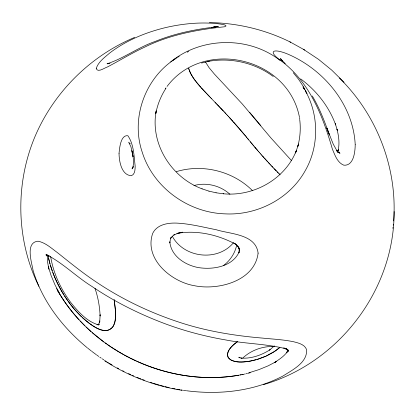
<?xml version="1.0" encoding="UTF-8"?>
<svg xmlns="http://www.w3.org/2000/svg" width="415" height="415" viewBox="0 0 415 415"><rect width="100%" height="100%" fill="white"/><g stroke="black" fill="none" stroke-linecap="round" stroke-linejoin="round"><path stroke-width="0.62" d="M239.237 249.384L239.497 250.769L238.895 247.636L239.237 249.384L238.879 252.901L239.299 251.615C232.763 266.757 212.745 270.025 198.079 267.525C185.121 265.076 171.047 256.086 169.813 241.805L169.823 242.889L170.425 239.092L171.203 237.385L170.607 238.412L171.701 236.898L174.808 234.33L173.807 235.03L178.123 233.204L182.761 232.193L176.925 233.438C196.985 229.775 218.606 234.859 236.28 244.565L234.107 243.133M393.633 220.962C397.679 168.443 376.986 114.763 339.361 78.015M394.126 211.536C394.499 290.059 338.526 362.918 263.375 384.663M47.476 256.356L47.538 261.875L48.851 269.148L48.332 266.586L51.092 275.503L54.941 284.737L59.724 293.981M132.338 152.129L132.442 151.195M393.228 225.138L393.327 224.214M392.823 228.343L392.948 227.43M236.732 244.923C235.108 253.046 230.304 260.413 223.701 265.387M337.426 151.833L338.531 149.312L337.794 151.522C339.942 144.197 338.79 136.395 336.99 129.127L337.416 130.621L335.289 123.665L335.678 124.936C329.043 106.479 316.339 90.496 300.636 78.876M165.907 88.374C160.916 96.005 157.467 104.596 155.801 113.56L156.196 110.898C149.96 143.689 171.322 177.615 202.204 188.887M165.32 88.774L166.005 87.83M98.288 324.888L98.983 323.99L98.573 324.878L99.782 320.904L99.699 322.289L100.139 314.757L100.103 316.007C99.725 306.618 98.049 297.264 94.994 288.378M167.063 86.434C203.646 37.718 287.984 57.41 299.433 117.175M233.604 242.573C217.828 261.995 183.772 258.083 172.22 236.104M274.372 345.897L269.506 350.12L270.098 349.7C261.492 355.209 251.189 358.887 240.866 358.093L241.597 358.171L238.755 357.227L239.751 357.829M242.661 358.161C250.987 350.213 262.835 346.048 274.289 346.468M279.933 347.324L275.928 350.545M279.637 347.594L273.713 352.039L266.326 356.023M170.684 61.934C201.337 36.769 248.834 35.955 280.12 60.471M237.696 341.498C232.473 344.787 222.611 354.192 230.532 359.81M237.691 341.498C232.986 345.176 225.376 350.789 228.172 357.606C233.526 363.639 242.941 362.051 250.089 361.138M275.451 350.882L266.482 355.946L257.061 359.478M175.156 58.914C145.017 78.15 130.637 118.234 142.215 152.155C153.187 187.596 188.415 212.802 225.2 213.865C256.838 215.515 289.167 199.07 304.89 171.281C319.182 146.962 319.151 115.256 305.295 90.74M98.158 324.81L98.972 324.281M132.867 167.131L133.526 166.706L132.043 168.931C135.036 163.277 132.831 156.46 131.944 150.469M213.44 27.457L214.493 26.793L211.567 27.618L218.378 26.425L211.577 27.634M172.422 60.595L177.122 57.664M177.843 57.192L179.207 56.362M47.481 255.412L46.558 255.899L47.689 255.407L46.039 255.521L49.271 255.832L45.93 254.4C62.717 262.773 76.064 276.608 91.974 286.469C113.362 300.932 136.519 312.651 160.558 322.019C181.635 330.252 203.589 336.155 225.885 339.978C246.09 343.973 267.021 343.719 286.941 349.062L283.72 347.915L287.517 349.97L288.617 351.178L286.433 348.792L288.088 351.251L287.621 349.778L287.699 351.163L287.943 349.57L286.594 352.9L287.491 351.489C284.213 356.288 279.191 359.411 274.465 362.596L276.623 361.392L268.132 365.843L258.784 369.677L248.844 372.81M98.189 324.862L99.066 324.442L97.572 324.774L98.967 324.634L96.996 324.489L98.246 324.821C86.725 321.381 78.305 311.79 70.955 302.743C60.792 289.136 53.312 273.277 50.64 256.439M134.657 37.397C90.045 56.061 53.421 92.638 34.715 137.225C15.007 184.592 16.149 240.166 38.849 286.303M187.253 52.166L188.716 51.502M265.538 356.376L258.384 359.079L250.442 361.071M176.282 171.665C202.655 163.577 233.033 171.151 252.522 190.672M256.034 359.774C247.957 361.766 238.848 363.535 230.932 360.033M193.929 185.562C206.364 182.107 220.386 185.541 229.894 194.246M201.555 63.049L209.202 61.171L207.573 61.508C230.294 57.182 254.711 62.629 273.257 76.495M247.771 373.355L250.25 372.743M246.085 373.739L247.148 373.505M244.347 374.133L245.234 373.941M242.568 374.501L243.46 374.32M243.418 374.32L237.93 375.352M240.327 374.932L241.224 374.766M238.532 375.253C168.677 387.112 92.742 352.205 57.576 290.412M237.375 375.445C203.48 381.012 168.163 375.445 136.981 361.309M215.395 26.959C194.801 29.387 174.305 33.605 155.054 41.495C138.314 47.279 123.779 58.416 107.023 63.806L110.027 63.568M338.158 152.331L339.257 152.222L337.525 152.009L340.02 153.26L338.111 152.061L336.498 150.287M209.388 22.592C237.219 22.96 264.879 29.522 289.857 41.827L290.739 42.294M186.382 390.728C219.047 395.007 253.669 391.371 283.139 375.917C292.425 369.941 307.723 362.549 306.561 349.471C304.517 344.32 298.276 342.935 293.462 341.721C283.263 339.62 272.831 339.117 262.488 338.095C234.968 335.782 207.505 331.362 181.179 322.865C149.908 312.78 119.935 298.442 92.893 279.736C80.552 271.291 68.973 261.818 57.28 252.517C51.289 248.18 45.489 242.635 38.004 241.193C24.993 242.422 31.794 262.612 33.039 270.248C42.097 301.041 62.644 327.513 87.176 347.708M216.013 192.783L223.441 193.795L223.13 193.748C253.466 196.855 285.198 179.223 296.414 150.453L295.537 152.979L298.629 143.979L297.747 146.526C300.185 137.733 300.844 128.5 299.713 119.442M183.399 390.302L185.78 390.65M181.018 389.924L182.211 390.116M176.863 389.203L179.83 389.732M182.201 390.333C154.473 386.075 127.753 375.777 104.222 360.526M173.906 388.632L175.089 388.86M172.137 388.258L173.314 388.507M168.013 387.345L169.19 387.61M208.953 191.139L216.137 192.804M165.082 386.635L167.427 387.2M163.909 386.329L160.413 385.395M159.246 385.073L153.457 383.341M150.583 382.407L152.31 382.967M201.955 188.804L209.015 191.159M142.61 379.564L144.306 380.197M139.222 378.247L140.913 378.911M136.981 377.328L138.662 378.018M132.25 375.3L133.635 375.912M130.865 374.683L128.577 373.625M135.523 360.64L136.25 360.977M134.802 360.303L130.549 358.249M122.674 370.751L124.028 371.43M129.153 357.543L129.848 357.896M128.458 357.19L125.704 355.743M303.583 49.427L318.523 59.335L331.694 70.088L344.045 82.289M117.31 367.929L118.643 368.65M124.334 355.001L125.019 355.37M289.857 41.827L304.792 50.075M123.654 354.623L118.96 351.941M109.436 363.395L112.04 364.946M118.296 351.546L111.723 347.428M107.371 362.119L108.403 362.757M105.322 360.827L106.344 361.475M102.277 358.84L103.797 359.841M111.064 346.997L107.127 344.31M99.771 357.144L101.27 358.166M96.794 355.058L98.775 356.454M105.161 342.915L106.468 343.848M96.301 354.701L91.922 351.458M103.854 341.96L92.291 332.69M91.445 351.085L87.648 348.086M235.066 243.766L238.303 246.904L237.453 245.706L239.175 249.052M91.035 331.585L86.113 327.03M82.263 317.496C89.438 323.384 104.393 337.478 113.025 326.647C117.191 318.336 115.282 308.532 114.167 299.734M285.266 63.614L280.265 58.614L282.252 60.72L281.126 59.044L282.231 61.296M81.356 316.629L74.015 308.776M84.904 325.858L80.199 321.049M130.243 143.787L128.64 142.174L130.907 146.661L133.044 156.673L132.126 151.413M279.005 173.698L280.089 174.814M279.544 174.259L274.393 168.915M211.188 98.324L211.567 98.713M215.079 102.344L215.971 103.268M277.189 171.831L278.097 172.765M210.447 97.551L216.863 104.191M210.659 97.774L209.342 96.41M216.64 103.958L219.084 106.494M217.45 104.798L218.264 105.643M209.782 96.866C202.287 88.727 193.701 80.961 189.333 70.571M208.615 95.658L208.978 96.031M276.286 170.892L273.542 168.023M218.648 106.043L219.909 107.355M207.899 94.905L208.257 95.279M219.54 106.977L223.254 110.872M220.438 107.91L224.1 111.77M207.184 94.158L207.542 94.532M291.392 160.475L271.031 138.076L242.334 104.02L214.306 73.974L209.087 67.692L205.565 62.151M206.831 93.785L206.125 93.043M271.778 166.161L273.578 168.059M272.691 167.126L270.881 165.206M205.773 92.669L204.382 91.191M224.007 111.671L226.678 114.53M224.899 112.621L225.791 113.575M269.983 164.247L271 165.331M204.035 90.823L201.353 87.892M270.155 164.428L268.199 162.322M226.652 114.499L227.57 115.489M269.314 163.526L266.42 160.382M227.508 115.417L228.458 116.449M228.359 116.345L232.862 121.305M267.639 161.715L262.674 156.237M229.22 117.279L238.952 128.23M79.052 319.82C70.773 310.809 63.433 300.911 57.478 290.21M265.974 159.9L264.319 158.074M263.764 157.456L261.86 155.319M233.5 122.01L244.513 134.776M261.045 154.396L262.01 155.49M200.704 87.171L195.916 81.475M260.231 153.472L261.134 154.499M259.391 152.513L260.262 153.509M258.524 151.517L259.422 152.549M258.612 151.62L256.797 149.514M257.808 150.692L250.836 142.423M239.419 128.769L246.204 136.805M256.211 148.824L254.618 146.957M249.752 112.444L260.828 125.672M253.041 145.079L253.83 146.018M244.938 135.28L245.358 135.788M252.647 144.607L251.474 143.196M245.976 136.53L246.775 137.495M73.605 308.288L70.052 303.811M246.629 137.313L247.568 138.454M247.475 138.335L248.357 139.409M247.895 138.843L248.751 139.886M250.307 141.78L251.085 142.724M248.315 139.357L250.416 141.914M293.291 72.724L298.567 79.255L303.158 86.232L307.027 93.598M195.377 80.78L193.847 78.705M69.668 303.308L68.174 301.259M336.456 150.355L337.545 151.874L333.25 144.155L326.781 127.991L329.396 134.937C324.66 121.579 319.597 108.242 312.319 96.021M67.806 300.74L64.621 296.014M303.453 87.757L304.47 89.261M193.369 78.025L190.558 73.346L188.628 68.236M303.017 86.88L304.574 89.49M303.095 87.015L304.465 89.215M63.946 294.951C56.424 282.89 50.77 269.563 48.016 255.588M56.57 288.555L58.93 292.783M305.165 90.548L306.052 92.14M52.84 272.531C60.315 292.072 72.371 310.249 88.986 323.161C94.241 326.87 100.264 330.931 106.992 330.511C119.613 327.186 114.893 309.331 114.208 299.962M52.202 270.782L50.48 265.533M188.747 68.729L189.017 69.647M49.971 263.784L48.648 258.602M47.938 255.215L48.275 256.895M299.547 117.746L299.775 118.892M258.109 253.14C254.743 281.168 218.01 290.635 194.365 285.696C171.421 281.899 143.761 258.991 152.71 233.329C157.327 223.924 169.263 222.513 178.6 223.218C191.372 224.074 203.827 227.311 216.355 229.76C230.299 234.226 255.79 233.946 258.109 253.14M119.043 153.311C119.11 161.285 121.434 175.223 131.405 175.727C135.067 174.326 135.093 169.486 135.171 166.202C133.972 156.05 133.884 144.327 127.887 135.736C120.542 134.605 119.53 148.627 119.043 153.311M355.204 144.565C355.141 151.734 353.767 166.042 343.843 165.206C337.302 162.633 334.941 155.054 332.394 149.13C322.626 115.463 309.294 81.101 279.731 59.822C267.877 50.931 273.361 48.498 286.376 53.519C322.943 68.496 353.222 104.201 355.204 144.565M96.228 68.527C97.753 73.004 104.471 67.847 107.288 67.033C119.65 60.574 131.539 53.208 144.223 47.362C169.284 34.819 197.042 29.636 224.671 26.768C230.325 24.796 216.718 23.671 216.391 23.567C199.376 22.016 182.164 23.743 165.554 27.603C145.618 32.396 126.186 40.437 109.814 52.933C104.684 57.374 98.324 61.778 96.228 68.527"/></g></svg>
